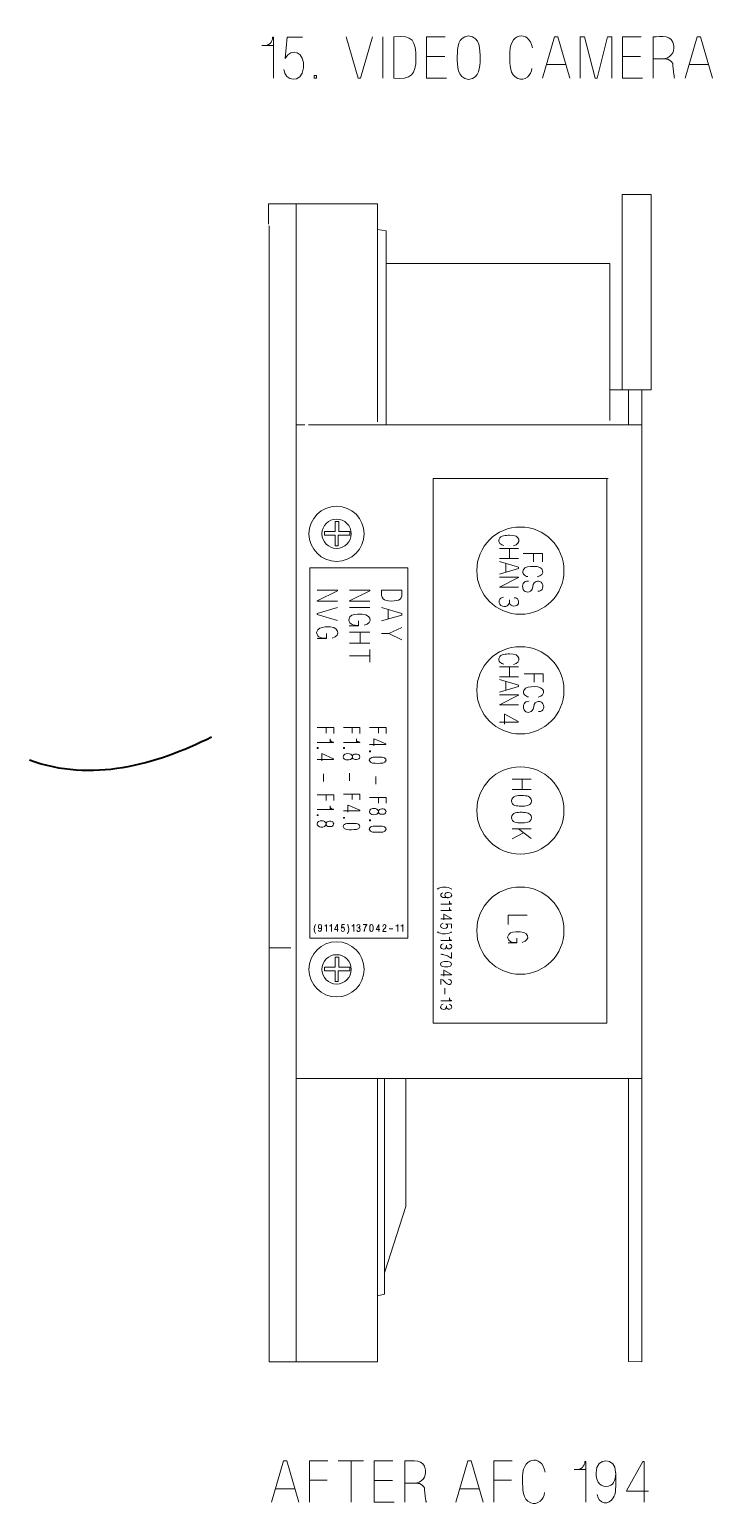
# Model space of a CAD drawing. Header units: millimetres. Extents: x 0.4 to 14.3, y 0.4 to 10.4.
# Drawn here: x 12.132 to 13.293, y 5.266 to 7.773 of the extents above; entities that cross this region are included whole.
import ezdxf

# ---------------------------------------------------------------- set-up
doc = ezdxf.new("R2010")
doc.units = ezdxf.units.MM
doc.layers.add('PDF_Geometry', color=7, linetype='Continuous')

msp = doc.modelspace()

# ---------------------------------------------------------------- linework, layer by layer
at = {"layer": 'PDF_Geometry', "lineweight": 15}
for points in [[(12.5469, 7.691), (12.5469, 7.7604), (12.5452, 7.7604), (12.5452, 7.7571), (12.5444, 7.7547), (12.5428, 7.7522), (12.5412, 7.7498), (12.5387, 7.7482), (12.5354, 7.7465), (12.5273, 7.7465)], [(12.5965, 7.7604), (12.5704, 7.7604), (12.5671, 7.7245)], [(12.7152, 7.7612), (12.6948, 7.691), (12.6908, 7.691), (12.6704, 7.7612)], [(12.7331, 7.7612), (12.7331, 7.691)], [(12.7517, 7.7612), (12.7517, 7.691)], [(12.8389, 7.7612), (12.8071, 7.7612), (12.8071, 7.691), (12.8413, 7.691)], [(13.0505, 7.691), (13.0301, 7.7612), (13.0244, 7.7612), (13.004, 7.691)], [(13.1222, 7.691), (13.1222, 7.7612), (13.1148, 7.7612), (13.0969, 7.691), (13.0936, 7.691), (13.0757, 7.7612), (13.0683, 7.7612), (13.0683, 7.691)], [(13.1718, 7.7612), (13.14, 7.7612), (13.14, 7.691), (13.1743, 7.691)], [(13.1921, 7.7612), (13.1921, 7.691)], [(13.2931, 7.691), (13.2727, 7.7612), (13.267, 7.7612), (13.2466, 7.691)], [(12.5469, 7.7465), (12.5322, 7.7465)], [(12.8071, 7.7278), (12.8381, 7.7278)], [(13.14, 7.7278), (13.171, 7.7278)], [(13.2288, 7.691), (13.228, 7.6927), (13.228, 7.6951), (13.2272, 7.6968), (13.2255, 7.7123), (13.2255, 7.7155), (13.2239, 7.718), (13.2223, 7.7196), (13.2198, 7.7212), (13.2174, 7.7229), (13.2149, 7.7229), (13.2125, 7.7237), (13.1921, 7.7237)], [(13.0105, 7.7139), (13.044, 7.7139)], [(13.2531, 7.7139), (13.2866, 7.7139)], [(12.5385, 7.4425), (12.5385, 7.4771), (12.7236, 7.4771), (12.7236, 7.1069)], [(12.5397, 7.4401), (12.5397, 5.5101), (12.5854, 5.5101), (12.5854, 7.4771)], [(13.1185, 7.1612), (13.1888, 7.1612), (13.1888, 7.4931), (13.1394, 7.4931), (13.1394, 7.1612)], [(12.7236, 7.4337), (12.7384, 7.4317), (12.7384, 7.1019)], [(12.7384, 7.3759), (13.1185, 7.3759), (13.1185, 7.1093)], [(13.1728, 7.1612), (13.1728, 5.5098), (13.1505, 5.5104), (13.1505, 5.9913)], [(13.1505, 7.1612), (13.1505, 7.1019)], [(12.5854, 7.1019), (12.6002, 7.1019)], [(12.6064, 7.1019), (13.1728, 7.1019)], [(13.116, 7.0106), (12.8186, 7.0106), (12.8186, 6.0851), (13.1135, 6.0851), (13.1135, 7.0106)], [(12.9635, 6.8919), (12.9311, 6.8919)], [(12.9635, 6.8746), (12.9311, 6.8746)], [(12.9481, 6.8919), (12.9481, 6.8746)], [(13.004, 6.8689), (13.004, 6.8833), (12.9716, 6.8833)], [(12.9889, 6.8833), (12.9889, 6.8693)], [(12.9311, 6.8481), (12.9635, 6.8575), (12.9635, 6.8602), (12.9311, 6.8696)], [(12.9417, 6.8666), (12.9417, 6.8511)], [(12.6558, 6.8024), (12.6214, 6.8024), (12.6214, 6.8028), (12.6558, 6.82), (12.6558, 6.8208), (12.6214, 6.8208)], [(12.7105, 6.8024), (12.676, 6.8024), (12.676, 6.8028), (12.7105, 6.82), (12.7105, 6.8208), (12.676, 6.8208)], [(12.7651, 6.8208), (12.7307, 6.8208)], [(12.9635, 6.8258), (12.9311, 6.8258), (12.9311, 6.8262), (12.9635, 6.8424), (12.9635, 6.8431), (12.9311, 6.8431)], [(12.6558, 6.7694), (12.6214, 6.7794), (12.6214, 6.7814), (12.6558, 6.7914)], [(12.7105, 6.7914), (12.676, 6.7914)], [(12.7307, 6.7686), (12.7651, 6.7786), (12.7651, 6.7814), (12.7307, 6.7914)], [(12.7419, 6.7882), (12.7419, 6.7718)], [(12.637, 6.7472), (12.637, 6.7388), (12.621, 6.7388)], [(12.6917, 6.7689), (12.6917, 6.7604), (12.6756, 6.7604)], [(12.7105, 6.7495), (12.676, 6.7495)], [(12.6941, 6.7495), (12.6941, 6.731)], [(12.7431, 6.7472), (12.7307, 6.7472)], [(12.7651, 6.7368), (12.7431, 6.7472), (12.7651, 6.7576)], [(12.7105, 6.731), (12.676, 6.731)], [(12.676, 6.7093), (12.7105, 6.7093)], [(12.7105, 6.6988), (12.7105, 6.7201)], [(12.9635, 6.6909), (12.9311, 6.6909)], [(12.9635, 6.6735), (12.9311, 6.6735)], [(12.9481, 6.6909), (12.9481, 6.6735)], [(13.0054, 6.6645), (13.0054, 6.6789), (12.973, 6.6789)], [(12.9903, 6.6789), (12.9903, 6.6649)], [(12.9311, 6.6476), (12.9635, 6.6571), (12.9635, 6.6597), (12.9311, 6.6692)], [(12.9417, 6.6661), (12.9417, 6.6507)], [(12.9635, 6.6259), (12.9311, 6.6259), (12.9311, 6.6263), (12.9635, 6.6426), (12.9635, 6.6433), (12.9311, 6.6433)], [(12.9311, 6.5965), (12.9631, 6.5965), (12.9631, 6.5977), (12.9401, 6.6105), (12.9398, 6.6105), (12.9398, 6.5931)], [(12.6494, 6.5775), (12.6494, 6.5874), (12.6214, 6.5874)], [(12.6364, 6.5874), (12.6364, 6.5777)], [(12.6939, 6.5775), (12.6939, 6.5874), (12.6659, 6.5874)], [(12.6809, 6.5874), (12.6809, 6.5777)], [(12.7384, 6.5775), (12.7384, 6.5874), (12.7103, 6.5874)], [(12.7253, 6.5874), (12.7253, 6.5777)], [(12.6214, 6.5623), (12.6491, 6.5623), (12.6491, 6.5628), (12.6478, 6.5628), (12.6468, 6.5631), (12.6458, 6.5636), (12.6449, 6.5641), (12.6442, 6.5649), (12.6436, 6.566), (12.6436, 6.5686)], [(12.6436, 6.5623), (12.6436, 6.567)], [(12.6659, 6.5623), (12.6936, 6.5623), (12.6936, 6.5628), (12.6923, 6.5628), (12.6913, 6.5631), (12.6903, 6.5636), (12.6893, 6.5641), (12.6887, 6.5649), (12.688, 6.566), (12.688, 6.5686)], [(12.688, 6.5623), (12.688, 6.567)], [(12.7103, 6.5589), (12.738, 6.5589), (12.738, 6.5597), (12.7182, 6.5686), (12.7178, 6.5686), (12.7178, 6.5566)], [(12.6214, 6.5335), (12.6491, 6.5335), (12.6491, 6.5343), (12.6292, 6.5432), (12.6289, 6.5432), (12.6289, 6.5312)], [(12.6318, 6.5087), (12.6318, 6.4959)], [(12.6763, 6.51), (12.6763, 6.4972)], [(12.7208, 6.5042), (12.7208, 6.4914)], [(12.9848, 6.4997), (12.9524, 6.4997)], [(12.9694, 6.4997), (12.9694, 6.4823)], [(12.6494, 6.4634), (12.6494, 6.4733), (12.6214, 6.4733)], [(12.6364, 6.4733), (12.6364, 6.4637)], [(12.6939, 6.4647), (12.6939, 6.4746), (12.6659, 6.4746)], [(12.6809, 6.4746), (12.6809, 6.465)], [(12.9848, 6.4823), (12.9524, 6.4823)], [(12.6214, 6.4482), (12.6491, 6.4482), (12.6491, 6.4488), (12.6478, 6.4488), (12.6468, 6.449), (12.6458, 6.4495), (12.6449, 6.4501), (12.6442, 6.4508), (12.6436, 6.4519), (12.6436, 6.4545)], [(12.6436, 6.4482), (12.6436, 6.4529)], [(12.6659, 6.4462), (12.6936, 6.4462), (12.6936, 6.4469), (12.6737, 6.4558), (12.6734, 6.4558), (12.6734, 6.4438)], [(12.7384, 6.459), (12.7384, 6.4689), (12.7103, 6.4689)], [(12.7253, 6.4689), (12.7253, 6.4592)], [(12.9848, 6.4152), (12.9524, 6.4152)], [(12.972, 6.4087), (12.9524, 6.3982)], [(12.9634, 6.4152), (12.9848, 6.3989)], [(12.8446, 6.2987), (12.844, 6.2985)], [(12.8313, 6.2875), (12.8496, 6.2875), (12.8496, 6.2879), (12.8487, 6.2879), (12.8481, 6.2881), (12.8474, 6.2886), (12.8468, 6.289), (12.8463, 6.2896), (12.8459, 6.2905), (12.8459, 6.2926)], [(12.8313, 6.2765), (12.8496, 6.2765), (12.8496, 6.2769), (12.8487, 6.2769), (12.8481, 6.2771), (12.8474, 6.2776), (12.8468, 6.278), (12.8463, 6.2786), (12.8459, 6.2795), (12.8459, 6.2816)], [(12.8313, 6.2627), (12.8496, 6.2627), (12.8496, 6.2633), (12.8365, 6.2706), (12.8363, 6.2706), (12.8363, 6.2608)], [(12.8459, 6.2875), (12.8459, 6.2913)], [(12.8459, 6.2765), (12.8459, 6.2803)], [(12.6287, 6.2496), (12.6288, 6.2492)], [(12.6372, 6.2412), (12.6372, 6.2527), (12.6369, 6.2527), (12.6369, 6.2522), (12.6368, 6.2518), (12.6365, 6.2514), (12.6363, 6.251), (12.6358, 6.2507), (12.6353, 6.2504), (12.634, 6.2504)], [(12.6372, 6.2504), (12.6348, 6.2504)], [(12.6456, 6.2412), (12.6456, 6.2527), (12.6453, 6.2527), (12.6453, 6.2522), (12.6452, 6.2518), (12.6449, 6.2514), (12.6447, 6.251), (12.6443, 6.2507), (12.6437, 6.2504), (12.6424, 6.2504)], [(12.6456, 6.2504), (12.6432, 6.2504)], [(12.6558, 6.2412), (12.6558, 6.2527), (12.6554, 6.2527), (12.6508, 6.2445), (12.6508, 6.2443), (12.657, 6.2443)], [(12.6675, 6.2527), (12.6631, 6.2527), (12.6626, 6.2468)], [(12.6734, 6.2519), (12.6732, 6.2525), (12.6729, 6.2529)], [(12.6833, 6.2412), (12.6833, 6.2527), (12.6831, 6.2527), (12.6831, 6.2522), (12.6829, 6.2518), (12.6827, 6.2514), (12.6824, 6.251), (12.682, 6.2507), (12.6814, 6.2504), (12.6801, 6.2504)], [(12.6833, 6.2504), (12.6809, 6.2504)], [(12.6994, 6.2527), (12.7054, 6.2527), (12.7054, 6.2523), (12.7052, 6.2519), (12.7048, 6.2515), (12.7045, 6.251), (12.7042, 6.2506), (12.7037, 6.2496)], [(12.7018, 6.2445), (12.7017, 6.2439), (12.7015, 6.2434), (12.7014, 6.2429), (12.7012, 6.2422), (12.7012, 6.2418), (12.7011, 6.2412)], [(12.7263, 6.2412), (12.7263, 6.2527), (12.7259, 6.2527), (12.7213, 6.2445), (12.7213, 6.2443), (12.7275, 6.2443)], [(12.7373, 6.2521), (12.7376, 6.2517), (12.7379, 6.2512), (12.738, 6.2508), (12.738, 6.2493), (12.7377, 6.2487), (12.7374, 6.248)], [(12.7434, 6.2456), (12.7501, 6.2456)], [(12.7585, 6.2412), (12.7585, 6.2527), (12.7582, 6.2527), (12.7582, 6.2522), (12.7581, 6.2518), (12.7578, 6.2514), (12.7575, 6.251), (12.7571, 6.2507), (12.7566, 6.2504), (12.7552, 6.2504)], [(12.7585, 6.2504), (12.756, 6.2504)], [(12.7669, 6.2412), (12.7669, 6.2527), (12.7666, 6.2527), (12.7666, 6.2522), (12.7665, 6.2518), (12.7662, 6.2514), (12.7659, 6.251), (12.7655, 6.2507), (12.765, 6.2504), (12.7636, 6.2504)], [(12.7669, 6.2504), (12.7645, 6.2504)], [(12.8496, 6.2465), (12.8496, 6.2534), (12.8401, 6.2543)], [(12.946, 6.253), (12.946, 6.2689), (12.9784, 6.2689)], [(12.7327, 6.2412), (12.7383, 6.2412)], [(12.8313, 6.226), (12.8496, 6.226), (12.8496, 6.2265), (12.8487, 6.2265), (12.8481, 6.2267), (12.8474, 6.2271), (12.8468, 6.2275), (12.8463, 6.2282), (12.8459, 6.229), (12.8459, 6.2312)], [(12.8459, 6.226), (12.8459, 6.2299)], [(12.8483, 6.2394), (12.8491, 6.2398), (12.8498, 6.2403)], [(12.9607, 6.2298), (12.9607, 6.2218), (12.9457, 6.2218)], [(12.5767, 6.2135), (12.5397, 6.2135)], [(12.8365, 6.2015), (12.8356, 6.2017), (12.8348, 6.2019), (12.8339, 6.2021), (12.8328, 6.2023), (12.8322, 6.2023), (12.8313, 6.2025)], [(12.8496, 6.2053), (12.8496, 6.1957), (12.8489, 6.1957), (12.8483, 6.1961), (12.8476, 6.1967), (12.8468, 6.1972), (12.8461, 6.1976), (12.8446, 6.1985)], [(12.8313, 6.1672), (12.8496, 6.1672), (12.8496, 6.1679), (12.8365, 6.1752), (12.8363, 6.1752), (12.8363, 6.1653)], [(12.8313, 6.1595), (12.8313, 6.1507)], [(12.8382, 6.1448), (12.8382, 6.1343)], [(12.8485, 6.1522), (12.8478, 6.1517), (12.8472, 6.1513), (12.8466, 6.1511), (12.8442, 6.1511), (12.8421, 6.152)], [(12.8313, 6.1233), (12.8496, 6.1233), (12.8496, 6.1237), (12.8487, 6.1237), (12.8481, 6.1239), (12.8474, 6.1244), (12.8468, 6.1248), (12.8463, 6.1254), (12.8459, 6.1263), (12.8459, 6.1284)], [(12.8459, 6.1233), (12.8459, 6.1272)], [(12.7236, 5.9913), (12.7236, 5.5101), (12.5854, 5.5101)], [(13.1728, 5.9913), (12.5854, 5.9913)], [(12.7359, 5.9913), (12.7359, 5.6246), (12.7236, 5.6222)], [(12.7717, 5.9913), (12.7717, 5.774), (12.7359, 5.6611)], [(12.5903, 5.2713), (12.5699, 5.3415), (12.5642, 5.3415), (12.5438, 5.2713)], [(12.6391, 5.3415), (12.6081, 5.3415), (12.6081, 5.2713)], [(12.7002, 5.3415), (12.6569, 5.3415)], [(12.679, 5.2713), (12.679, 5.3415)], [(12.7498, 5.3415), (12.718, 5.3415), (12.718, 5.2713), (12.7523, 5.2713)], [(12.7701, 5.3415), (12.7701, 5.2713)], [(12.9036, 5.2713), (12.8832, 5.3415), (12.8775, 5.3415), (12.8571, 5.2713)], [(12.9525, 5.3415), (12.9215, 5.3415), (12.9215, 5.2713)], [(13.0777, 5.2713), (13.0777, 5.3407), (13.0761, 5.3407), (13.0761, 5.3374), (13.0753, 5.3349), (13.0736, 5.3325), (13.072, 5.3301), (13.0696, 5.3284), (13.0663, 5.3268), (13.0581, 5.3268)], [(13.0777, 5.3268), (13.063, 5.3268)], [(13.1282, 5.3219), (13.129, 5.3194)], [(13.177, 5.2713), (13.177, 5.3407), (13.1746, 5.3407), (13.1468, 5.2909), (13.1468, 5.2901), (13.1843, 5.2901)], [(12.5503, 5.2942), (12.5838, 5.2942)], [(12.6081, 5.3088), (12.6383, 5.3088)], [(12.718, 5.308), (12.749, 5.308)], [(12.8068, 5.2713), (12.806, 5.2729), (12.806, 5.2754), (12.8052, 5.277), (12.8035, 5.2925), (12.8035, 5.2958), (12.8019, 5.2982), (12.8003, 5.2999), (12.7978, 5.3015), (12.7954, 5.3031), (12.7929, 5.3031), (12.7905, 5.3039), (12.7701, 5.3039)], [(12.8637, 5.2942), (12.8971, 5.2942)], [(12.9215, 5.3088), (12.9516, 5.3088)]]:
    msp.add_lwpolyline(points, dxfattribs=at)
for points in [[(12.62, 7.6951), (12.616, 7.6951), (12.616, 7.691), (12.62, 7.691)], [(12.6335, 6.9205), (12.6335, 6.9144), (12.652, 6.9144), (12.652, 6.8964), (12.6569, 6.8963), (12.6569, 6.9144), (12.6765, 6.9144), (12.6765, 6.9205), (12.6582, 6.9205), (12.6582, 6.9378), (12.652, 6.9378), (12.652, 6.9205)], [(12.7754, 6.6783), (12.7754, 6.2295), (12.6088, 6.2295), (12.6088, 6.8588), (12.7754, 6.8588)], [(12.623, 6.5521), (12.623, 6.5534), (12.6214, 6.5534), (12.6214, 6.5521)], [(12.6675, 6.5521), (12.6675, 6.5534), (12.6659, 6.5534), (12.6659, 6.5521)], [(12.712, 6.5463), (12.712, 6.5477), (12.7103, 6.5477), (12.7103, 6.5463)], [(12.623, 6.438), (12.623, 6.4393), (12.6214, 6.4393), (12.6214, 6.438)], [(12.6675, 6.4336), (12.6675, 6.4349), (12.6659, 6.4349), (12.6659, 6.4336)], [(12.712, 6.4292), (12.712, 6.4305), (12.7103, 6.4305), (12.7103, 6.4292)], [(12.6569, 6.1559), (12.652, 6.156), (12.652, 6.174), (12.6335, 6.174), (12.6335, 6.1802), (12.652, 6.1802), (12.652, 6.1974), (12.6582, 6.1974), (12.6582, 6.1802), (12.6765, 6.1802), (12.6765, 6.174), (12.6569, 6.174)]]:
    msp.add_lwpolyline(points, close=True, dxfattribs=at)
for centre, radius in [((12.6542, 6.9167), 0.0469), ((12.6542, 6.9167), 0.0249), ((12.9666, 6.8541), 0.0741), ((12.9666, 6.6508), 0.0741), ((12.9666, 6.4466), 0.0741), ((12.9666, 6.2425), 0.0741), ((12.6542, 6.1767), 0.0469), ((12.6542, 6.1767), 0.0249)]:
    msp.add_circle(centre, radius, dxfattribs=at)
for centre, radius, start, end in [((12.8375, 6.2912), 0.0252, 60.6991, 119.3009), ((12.6319, 6.2451), 0.0158, 150.6301, 209.3699)]:
    msp.add_arc(centre, radius, start, end, dxfattribs=at)
for points in [[(12.7892, 7.7245), (12.7884, 7.754), (12.7847, 7.7647), (12.7517, 7.7612)], [(12.8787, 7.7628), (12.8594, 7.7597), (12.8601, 7.7437), (12.8592, 7.7278)], [(12.8983, 7.7237), (12.8977, 7.7403), (12.8993, 7.7598), (12.8787, 7.7628)], [(12.987, 7.7425), (12.9816, 7.7735), (12.9453, 7.769), (12.9486, 7.7278)], [(13.2272, 7.7457), (13.2259, 7.7658), (13.2058, 7.7606), (13.1921, 7.7612)], [(12.5671, 7.7245), (12.5767, 7.7441), (12.6011, 7.7356), (12.5981, 7.7082)], [(12.7517, 7.691), (12.7808, 7.6872), (12.789, 7.6976), (12.7892, 7.7245)], [(12.8592, 7.7278), (12.8597, 7.7114), (12.8584, 7.6917), (12.8787, 7.6886)], [(12.8787, 7.6886), (12.8977, 7.6915), (12.8976, 7.7082), (12.8983, 7.7237)], [(12.9486, 7.7278), (12.9492, 7.7151), (12.9477, 7.6955), (12.9625, 7.6902)], [(13.2084, 7.7237), (13.22, 7.7231), (13.2298, 7.7347), (13.2272, 7.7457)], [(12.5981, 7.7082), (12.5952, 7.6801), (12.5648, 7.6862), (12.5647, 7.7057)], [(12.9788, 7.6927), (12.9829, 7.6966), (12.9859, 7.7017), (12.9862, 7.7074)], [(12.9625, 7.6902), (12.9689, 7.6876), (12.9729, 7.6891), (12.9788, 7.6927)], [(12.9307, 6.9078), (12.9295, 6.9049), (12.9302, 6.903), (12.9318, 6.9003)], [(12.9481, 6.9142), (12.9422, 6.914), (12.9331, 6.9147), (12.9307, 6.9078)], [(12.9318, 6.9003), (12.9338, 6.8983), (12.9358, 6.8971), (12.9386, 6.8969)], [(12.9548, 6.8965), (12.9692, 6.899), (12.9671, 6.9158), (12.9481, 6.9142)], [(12.9712, 6.855), (12.97, 6.852), (12.9707, 6.8501), (12.9723, 6.8474)], [(12.9885, 6.8614), (12.9827, 6.8611), (12.9736, 6.8618), (12.9712, 6.855)], [(12.9723, 6.8474), (12.9741, 6.8456), (12.9765, 6.8442), (12.9791, 6.844)], [(12.9953, 6.8437), (13.0097, 6.8461), (13.0076, 6.8629), (12.9885, 6.8614)], [(12.7307, 6.8208), (12.7288, 6.8066), (12.7339, 6.8025), (12.7471, 6.8024)], [(12.7471, 6.8024), (12.7616, 6.8028), (12.7668, 6.8046), (12.7651, 6.8208)], [(12.9716, 6.8222), (12.9687, 6.8295), (12.9713, 6.837), (12.9802, 6.8365)], [(12.9867, 6.8229), (12.9839, 6.8167), (12.9746, 6.8156), (12.9716, 6.8222)], [(12.9934, 6.8354), (12.9878, 6.8341), (12.9883, 6.8273), (12.9867, 6.8229)], [(13.0017, 6.8346), (12.999, 6.8366), (12.9965, 6.8364), (12.9934, 6.8354)], [(12.9961, 6.8191), (13.005, 6.8181), (13.0077, 6.8294), (13.0017, 6.8346)], [(12.9334, 6.7951), (12.9277, 6.7998), (12.9307, 6.8085), (12.9379, 6.8091)], [(12.9481, 6.8046), (12.9494, 6.7947), (12.9412, 6.79), (12.9334, 6.7951)], [(12.9624, 6.7966), (12.9579, 6.7912), (12.9476, 6.7941), (12.9481, 6.8015)], [(12.9563, 6.808), (12.9598, 6.8078), (12.9612, 6.8071), (12.9627, 6.8042)], [(12.9627, 6.8042), (12.9644, 6.802), (12.9635, 6.7988), (12.9624, 6.7966)], [(12.6897, 6.7801), (12.6824, 6.7793), (12.6764, 6.7791), (12.6748, 6.7705)], [(12.7012, 6.7612), (12.7177, 6.7647), (12.7139, 6.7831), (12.6897, 6.7801)], [(12.635, 6.7584), (12.6278, 6.7576), (12.6218, 6.7574), (12.6202, 6.7488)], [(12.6202, 6.7488), (12.6216, 6.7396), (12.6294, 6.7396), (12.637, 6.7392)], [(12.6466, 6.7396), (12.663, 6.7431), (12.6593, 6.7615), (12.635, 6.7584)], [(12.6748, 6.7705), (12.6763, 6.7613), (12.6841, 6.7613), (12.6917, 6.7608)], [(12.9307, 6.7061), (12.9295, 6.7032), (12.9302, 6.7013), (12.9318, 6.6986)], [(12.9481, 6.7126), (12.9422, 6.7123), (12.9331, 6.713), (12.9307, 6.7061)], [(12.9318, 6.6986), (12.9337, 6.6967), (12.936, 6.6953), (12.9386, 6.6952)], [(12.9548, 6.6948), (12.9692, 6.6973), (12.9671, 6.7141), (12.9481, 6.7126)], [(12.9726, 6.6506), (12.9714, 6.6476), (12.9721, 6.6457), (12.9738, 6.643)], [(12.99, 6.657), (12.9841, 6.6568), (12.9751, 6.6574), (12.9726, 6.6506)], [(12.9968, 6.6392), (13.0111, 6.6418), (13.009, 6.6586), (12.99, 6.657)], [(12.973, 6.6178), (12.9701, 6.6251), (12.9727, 6.6326), (12.9817, 6.6321)], [(12.9738, 6.643), (12.9756, 6.6411), (12.9779, 6.6398), (12.9806, 6.6396)], [(12.9949, 6.631), (12.9893, 6.6294), (12.9903, 6.6248), (12.9881, 6.6185)], [(13.0032, 6.6302), (13.0003, 6.6322), (12.998, 6.632), (12.9949, 6.631)], [(12.9975, 6.6147), (13.0065, 6.6137), (13.0091, 6.625), (13.0032, 6.6302)], [(12.9806, 6.6132), (12.9772, 6.6133), (12.9746, 6.6147), (12.973, 6.6178)], [(12.9881, 6.6185), (12.985, 6.6137), (12.9853, 6.6149), (12.9806, 6.6132)], [(12.6655, 6.5377), (12.6653, 6.5349), (12.6694, 6.5321), (12.6721, 6.5325)], [(12.6734, 6.5432), (12.67, 6.5437), (12.6654, 6.5415), (12.6655, 6.5377)], [(12.6721, 6.5325), (12.6762, 6.5324), (12.6804, 6.5331), (12.6812, 6.538)], [(12.6812, 6.538), (12.6803, 6.5421), (12.6771, 6.543), (12.6734, 6.5432)], [(12.689, 6.5424), (12.6855, 6.5424), (12.6829, 6.5427), (12.6809, 6.5393)], [(12.6809, 6.5364), (12.6827, 6.5334), (12.6847, 6.5332), (12.688, 6.5333)], [(12.688, 6.5333), (12.692, 6.5334), (12.6928, 6.5343), (12.6939, 6.538)], [(12.6939, 6.538), (12.6926, 6.5411), (12.6926, 6.5418), (12.689, 6.5424)], [(12.7139, 6.5367), (12.7111, 6.5352), (12.7107, 6.5352), (12.7097, 6.5322)], [(12.7097, 6.5322), (12.7105, 6.526), (12.7196, 6.5268), (12.724, 6.5267)], [(12.724, 6.5374), (12.7208, 6.5375), (12.7171, 6.5375), (12.7139, 6.5367)], [(12.7341, 6.5367), (12.7314, 6.5375), (12.7268, 6.5375), (12.724, 6.5374)], [(12.724, 6.5267), (12.7288, 6.527), (12.7374, 6.5258), (12.7384, 6.5322)], [(12.7384, 6.5322), (12.7376, 6.5346), (12.7366, 6.536), (12.7341, 6.5367)], [(12.9694, 6.472), (12.9618, 6.4718), (12.9527, 6.4724), (12.9513, 6.463)], [(12.9856, 6.463), (12.9842, 6.4719), (12.9768, 6.4716), (12.9694, 6.472)], [(12.7178, 6.4501), (12.7145, 6.4506), (12.7099, 6.4484), (12.71, 6.4446)], [(12.7165, 6.4394), (12.7207, 6.4393), (12.7249, 6.44), (12.7257, 6.4448)], [(12.7257, 6.4448), (12.7247, 6.449), (12.7216, 6.4499), (12.7178, 6.4501)], [(12.7335, 6.4493), (12.7299, 6.4493), (12.7274, 6.4497), (12.7253, 6.4462)], [(12.7325, 6.4401), (12.7365, 6.4403), (12.7372, 6.4412), (12.7384, 6.4448)], [(12.7384, 6.4448), (12.7371, 6.4479), (12.7371, 6.4487), (12.7335, 6.4493)], [(12.9513, 6.463), (12.9526, 6.4542), (12.9603, 6.4543), (12.9675, 6.4539)], [(12.9675, 6.4539), (12.9752, 6.4542), (12.9842, 6.4534), (12.9856, 6.463)], [(12.6289, 6.4291), (12.6255, 6.4297), (12.6209, 6.4274), (12.6211, 6.4236)], [(12.6211, 6.4236), (12.6209, 6.4208), (12.625, 6.418), (12.6276, 6.4184)], [(12.6276, 6.4184), (12.6317, 6.4183), (12.636, 6.4191), (12.6367, 6.4239)], [(12.6367, 6.4239), (12.6358, 6.428), (12.6326, 6.429), (12.6289, 6.4291)], [(12.6445, 6.4283), (12.641, 6.4284), (12.6384, 6.4287), (12.6364, 6.4252)], [(12.6364, 6.4223), (12.6382, 6.4193), (12.6403, 6.4191), (12.6436, 6.4192)], [(12.6436, 6.4192), (12.6475, 6.4194), (12.6483, 6.4202), (12.6494, 6.4239)], [(12.6494, 6.4239), (12.6481, 6.4271), (12.6481, 6.4277), (12.6445, 6.4283)], [(12.6695, 6.4239), (12.6667, 6.4224), (12.6662, 6.4224), (12.6652, 6.4195)], [(12.6796, 6.4247), (12.6763, 6.4247), (12.6726, 6.4247), (12.6695, 6.4239)], [(12.6897, 6.4239), (12.687, 6.4247), (12.6823, 6.4247), (12.6796, 6.4247)], [(12.6939, 6.4195), (12.6932, 6.4218), (12.6922, 6.4232), (12.6897, 6.4239)], [(12.71, 6.4446), (12.7098, 6.4417), (12.7139, 6.439), (12.7165, 6.4394)], [(12.724, 6.4202), (12.7207, 6.4203), (12.7172, 6.4202), (12.7139, 6.4195)], [(12.7341, 6.4195), (12.7314, 6.4203), (12.7269, 6.4203), (12.724, 6.4202)], [(12.7253, 6.4433), (12.7271, 6.4403), (12.7293, 6.44), (12.7325, 6.4401)], [(12.9694, 6.4436), (12.9618, 6.4433), (12.9527, 6.444), (12.9513, 6.4345)], [(12.9513, 6.4345), (12.9526, 6.4258), (12.9603, 6.4258), (12.9675, 6.4255)], [(12.9675, 6.4255), (12.9752, 6.4258), (12.9842, 6.425), (12.9856, 6.4345)], [(12.9856, 6.4345), (12.9842, 6.4435), (12.9768, 6.4431), (12.9694, 6.4436)], [(12.6652, 6.4195), (12.6661, 6.4132), (12.6751, 6.4141), (12.6796, 6.414)], [(12.6796, 6.414), (12.6844, 6.4142), (12.693, 6.413), (12.6939, 6.4195)], [(12.7139, 6.4195), (12.7111, 6.4179), (12.7107, 6.4181), (12.7097, 6.415)], [(12.7097, 6.415), (12.7105, 6.4088), (12.7196, 6.4096), (12.724, 6.4095)], [(12.724, 6.4095), (12.7288, 6.4098), (12.7374, 6.4085), (12.7384, 6.415)], [(12.7384, 6.415), (12.7376, 6.4174), (12.7366, 6.4187), (12.7341, 6.4195)], [(12.8348, 6.3068), (12.8305, 6.3064), (12.8299, 6.3014), (12.8333, 6.2998)], [(12.8333, 6.2998), (12.8352, 6.2984), (12.8369, 6.2988), (12.8391, 6.2985)], [(12.8444, 6.3073), (12.8416, 6.3076), (12.8384, 6.3062), (12.8384, 6.303)], [(12.8384, 6.303), (12.8384, 6.2993), (12.8412, 6.2989), (12.844, 6.2985)], [(12.8391, 6.2985), (12.8406, 6.2986), (12.8436, 6.2982), (12.8448, 6.2987)], [(12.8448, 6.2987), (12.8512, 6.2983), (12.8521, 6.3074), (12.8444, 6.3073)], [(12.6233, 6.2495), (12.6231, 6.2477), (12.624, 6.2457), (12.6259, 6.2457)], [(12.6287, 6.2497), (12.6289, 6.2538), (12.6232, 6.2543), (12.6233, 6.2495)], [(12.6259, 6.2457), (12.6282, 6.2457), (12.6285, 6.2474), (12.6288, 6.2492)], [(12.628, 6.2425), (12.6288, 6.2436), (12.6286, 6.2448), (12.6288, 6.2461)], [(12.6288, 6.2461), (12.6287, 6.2471), (12.6289, 6.2489), (12.6287, 6.2497)], [(12.6677, 6.2441), (12.6672, 6.2394), (12.6622, 6.2404), (12.6622, 6.2437)], [(12.6626, 6.2468), (12.6642, 6.25), (12.6682, 6.2486), (12.6677, 6.2441)], [(12.6734, 6.2519), (12.6756, 6.2473), (12.6755, 6.2417), (12.6729, 6.2373)], [(12.6889, 6.2503), (12.689, 6.2516), (12.6892, 6.252), (12.6903, 6.2526)], [(12.6901, 6.2473), (12.6937, 6.2478), (12.6953, 6.2449), (12.6935, 6.242)], [(12.6903, 6.2526), (12.691, 6.2532), (12.6922, 6.2529), (12.693, 6.2525)], [(12.693, 6.2525), (12.6949, 6.2509), (12.6939, 6.2472), (12.6912, 6.2473)], [(12.7037, 6.2496), (12.7027, 6.2478), (12.7024, 6.2464), (12.7018, 6.2445)], [(12.7133, 6.2529), (12.7103, 6.2524), (12.7107, 6.2493), (12.7106, 6.2469)], [(12.7106, 6.2469), (12.7106, 6.2446), (12.7104, 6.2415), (12.7133, 6.241)], [(12.7162, 6.2469), (12.7161, 6.2494), (12.7165, 6.2525), (12.7133, 6.2529)], [(12.7133, 6.241), (12.7164, 6.2413), (12.7161, 6.2446), (12.7162, 6.2469)], [(12.7327, 6.2496), (12.7327, 6.2521), (12.7353, 6.2539), (12.7373, 6.2521)], [(12.7374, 6.248), (12.7357, 6.2455), (12.7328, 6.2446), (12.7327, 6.2412)], [(12.8358, 6.2461), (12.8285, 6.2469), (12.8301, 6.2549), (12.8352, 6.2549)], [(12.8401, 6.2543), (12.8453, 6.2518), (12.8431, 6.2453), (12.8358, 6.2461)], [(12.6235, 6.2434), (12.6238, 6.2407), (12.627, 6.2403), (12.628, 6.2425)], [(12.6935, 6.242), (12.6918, 6.24), (12.6887, 6.2411), (12.6885, 6.2437)], [(12.8483, 6.2394), (12.841, 6.236), (12.8321, 6.2362), (12.8251, 6.2403)], [(12.8326, 6.2122), (12.8294, 6.215), (12.8311, 6.2198), (12.8352, 6.2202)], [(12.8457, 6.2195), (12.8477, 6.2195), (12.8484, 6.2191), (12.8493, 6.2174)], [(12.9588, 6.2403), (12.9521, 6.2396), (12.9463, 6.2393), (12.9449, 6.2313)], [(12.9449, 6.2313), (12.9462, 6.2226), (12.9536, 6.2226), (12.9607, 6.2222)], [(12.9698, 6.2226), (12.9853, 6.2259), (12.9817, 6.2432), (12.9588, 6.2403)], [(12.841, 6.2176), (12.8417, 6.212), (12.8371, 6.2094), (12.8326, 6.2122)], [(12.8446, 6.1985), (12.8417, 6.2), (12.8395, 6.2005), (12.8365, 6.2015)], [(12.8491, 6.2131), (12.8467, 6.2101), (12.8407, 6.2117), (12.841, 6.2159)], [(12.8493, 6.2174), (12.8503, 6.2162), (12.8498, 6.2143), (12.8491, 6.2131)], [(12.8403, 6.1898), (12.8368, 6.1898), (12.8317, 6.1902), (12.8309, 6.1855)], [(12.8309, 6.1855), (12.8315, 6.1807), (12.8367, 6.181), (12.8403, 6.181)], [(12.8498, 6.1855), (12.8489, 6.1904), (12.8442, 6.1897), (12.8403, 6.1898)], [(12.8403, 6.181), (12.8443, 6.1812), (12.8492, 6.1805), (12.8498, 6.1855)], [(12.8421, 6.152), (12.8382, 6.1547), (12.8366, 6.1593), (12.8313, 6.1595)], [(12.8446, 6.1595), (12.8485, 6.1595), (12.8515, 6.1553), (12.8485, 6.1522)], [(12.8326, 6.1095), (12.8294, 6.1122), (12.8311, 6.1171), (12.8352, 6.1174)], [(12.841, 6.1149), (12.8417, 6.1092), (12.8371, 6.1066), (12.8326, 6.1095)], [(12.8491, 6.1104), (12.8466, 6.1073), (12.8407, 6.1089), (12.841, 6.1132)], [(12.8457, 6.1168), (12.8476, 6.1167), (12.8484, 6.1163), (12.8493, 6.1147)], [(12.8493, 6.1147), (12.8503, 6.1134), (12.8498, 6.1116), (12.8491, 6.1104)], [(12.8052, 5.326), (12.8039, 5.3461), (12.7838, 5.3409), (12.7701, 5.3415)], [(13.0086, 5.3227), (13.0033, 5.3537), (12.9669, 5.3492), (12.9703, 5.308)], [(13.1282, 5.3227), (13.1294, 5.3472), (13.095, 5.35), (13.0955, 5.3211)], [(12.7864, 5.3039), (12.798, 5.3034), (12.8078, 5.315), (12.8052, 5.326)], [(13.0955, 5.3211), (13.0945, 5.3103), (13.0997, 5.2983), (13.1119, 5.2982)], [(13.1119, 5.2982), (13.1257, 5.2983), (13.1274, 5.3087), (13.129, 5.3194)], [(13.129, 5.3007), (13.1286, 5.3066), (13.1299, 5.3177), (13.1282, 5.3227)], [(12.9703, 5.308), (12.9708, 5.2953), (12.9693, 5.2757), (12.9842, 5.2705)], [(13.1241, 5.2787), (13.1293, 5.2859), (13.1278, 5.2925), (13.129, 5.3007)], [(12.9842, 5.2705), (12.9906, 5.2679), (12.9946, 5.2694), (13.0005, 5.2729)], [(13.0005, 5.2729), (13.0045, 5.2768), (13.0075, 5.2819), (13.0078, 5.2876)], [(13.0972, 5.2844), (13.0991, 5.2681), (13.1181, 5.2658), (13.1241, 5.2787)]]:
    msp.add_open_spline(points, degree=3, dxfattribs=at)
at = {"layer": 'PDF_Geometry', "lineweight": 40}
msp.add_open_spline([(12.1323, 6.5326), (12.2371, 6.494), (12.3461, 6.5239), (12.4419, 6.5719)], degree=3, dxfattribs=at)

doc.saveas('drawing.dxf')
